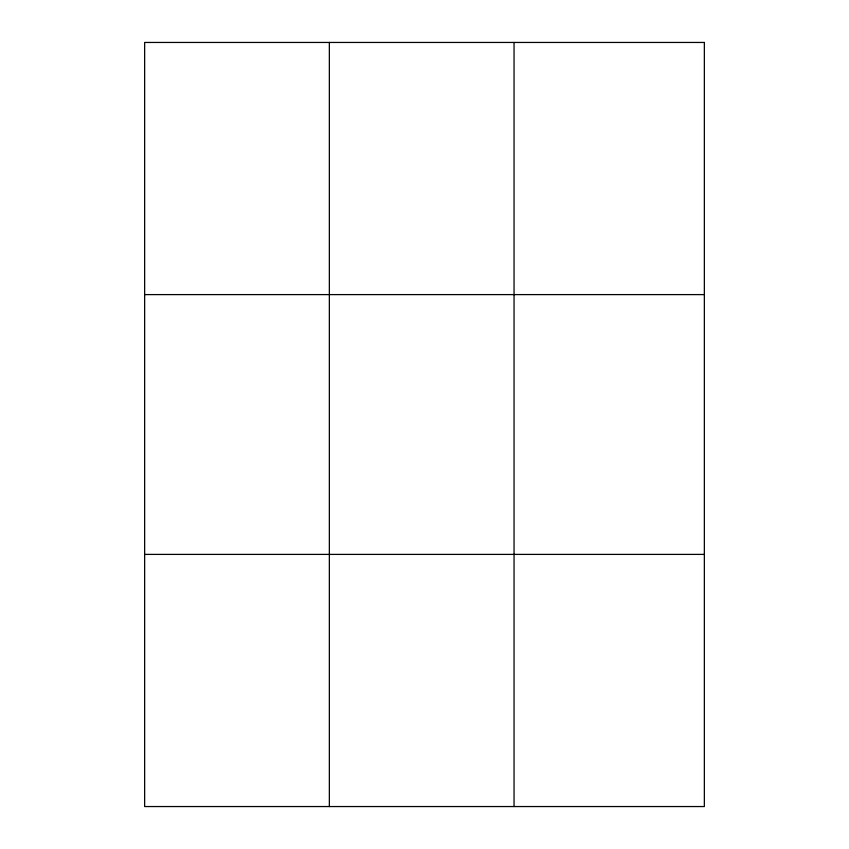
<?xml version="1.0" encoding="UTF-8"?>
<svg xmlns="http://www.w3.org/2000/svg" width="849" height="849" viewBox="0 0 849 849"><rect width="100%" height="100%" fill="white"/><g stroke="black" fill="none" stroke-linecap="round" stroke-linejoin="round"><path stroke-width="1.27" d="M329.348 42.45L329.348 806.55M514.048 42.45L514.048 806.55M144.648 294.603L704.352 294.603M144.648 554.397L704.352 554.397M704.352 42.45L704.352 806.55L144.648 806.55L144.648 42.45L704.352 42.45"/></g></svg>
